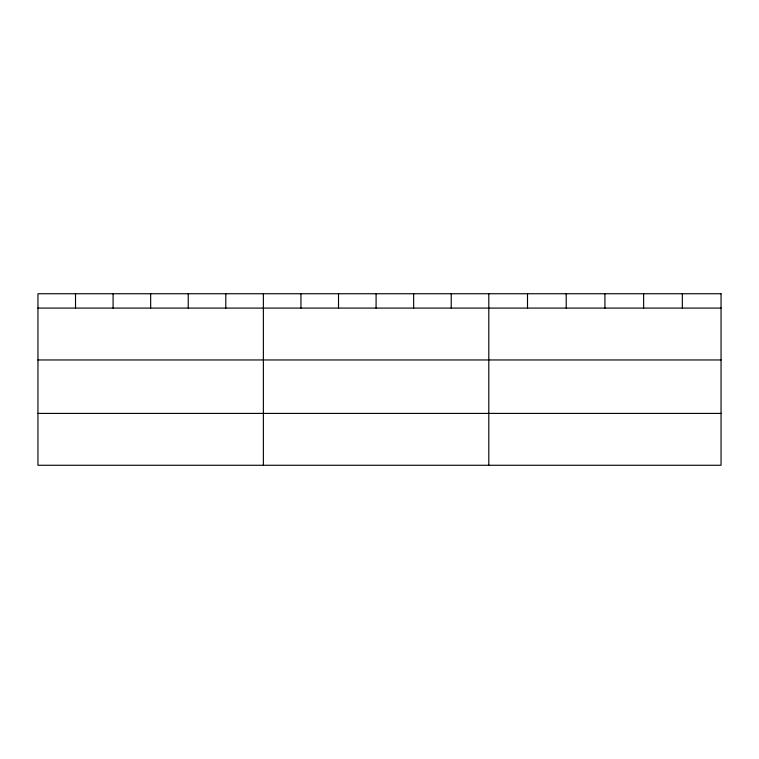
<?xml version="1.0" encoding="UTF-8"?>
<svg xmlns="http://www.w3.org/2000/svg" width="759" height="759" viewBox="0 0 759 759"><rect width="100%" height="100%" fill="white"/><g stroke="black" fill="none" stroke-linecap="round" stroke-linejoin="round"><path stroke-width="1.14" d="M37.95 308.088L721.05 308.088M37.95 359.956L721.05 359.956M37.95 413.399L721.05 413.399M682.341 293.733L682.341 308.088M643.632 293.733L643.632 308.088M604.923 293.733L604.923 308.088M566.214 293.733L566.214 308.088M527.505 293.733L527.505 308.088M488.796 293.733L488.796 465.267M451.226 293.733L451.226 308.088M413.655 293.733L413.655 308.088M376.084 293.733L376.084 308.088M338.514 293.733L338.514 308.088M300.943 293.733L300.943 308.088M263.373 293.733L263.373 465.267M225.803 293.733L225.803 308.088M188.232 293.733L188.232 308.088M150.662 293.733L150.662 308.088M113.091 293.733L113.091 308.088M75.52 293.733L75.52 308.088M721.05 293.733L37.95 293.733L37.95 465.267L721.05 465.267L721.05 293.733"/></g></svg>
